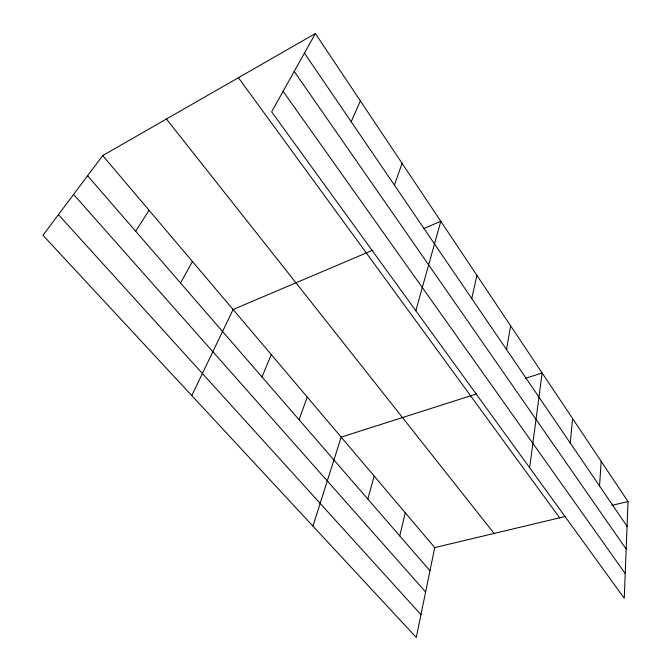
<?xml version="1.0" encoding="UTF-8"?>
<svg xmlns="http://www.w3.org/2000/svg" width="671" height="671" viewBox="0 0 671 671"><rect width="100%" height="100%" fill="white"/><g stroke="black" fill="none" stroke-linecap="round" stroke-linejoin="round"><path stroke-width="1.01" d="M628.022 501.539L624.265 598.255L271.638 111.831L315.378 33.55L628.022 501.539L611.935 505.372M599.555 485.989L601.166 461.346M570.249 443.011L572.598 418.578M529.637 467.729L542.143 372.992L525.25 378.385M506.504 349.516L510.597 325.779M102.722 155.563L434.733 547.586L416.28 637.45L42.978 235.286L102.722 155.563L315.378 33.55M471.763 298.57L476.896 275.328M399.765 535.928L405.276 512.803M367.809 499.056L374.141 476.041M415.835 310.74L440.813 221.313L423.619 228.61M312.946 526.123L341.17 437.115L476.561 393.919M394.414 185.129L402.072 163.321M299.031 419.71L307.259 397.081M261.984 376.959L271.302 354.624M351.185 121.728L360.377 100.91M191.789 395.605L233.105 309.516L373.001 250.107M180.541 283.003L192.443 261.497M135.651 231.21L149.071 210.291M434.733 547.586L565.678 516.393M58.436 214.661L420.96 614.628M73.584 194.439L425.615 591.973M87.582 175.752L429.968 570.769M166.433 119.002L494.091 533.445M238.415 77.702L559.648 517.827M283.087 91.331L625.221 573.529M294.217 71.411L626.169 549.096M304.424 53.143L627.058 526.332"/></g></svg>
